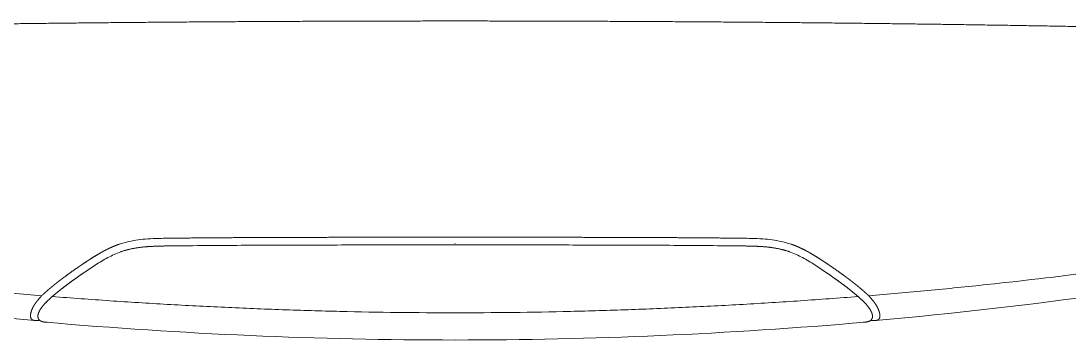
# Model space of a CAD drawing. Extents: x -3709 to 34975, y -230 to 8245.
# Drawn here: x 18238.2 to 18290.2, y 1237.5 to 1253.3 of the extents above; entities that cross this region are included whole.
import ezdxf

# ---------------------------------------------------------------- set-up
doc = ezdxf.new("R2010")
doc.units = 0
doc.layers.get('0').update_dxf_attribs({"color": 9, "lineweight": 9})
doc.layers.add('04', color=9, linetype='Continuous', lineweight=9)

# ---------------------------------------------------------------- blocks, each defined once
blk = doc.blocks.new('p-araba-polo')
blk.add_line((3.45959, 0), (3.45965, 0))
at = {"extrusion": (0, 0, -1)}
blk.add_line((3.45959, 0), (3.45965, 0), dxfattribs=at)
for points, knots in [([(3.48556, 0.2052), (3.48473, 0.21503), (3.48306, 0.23466), (3.47914, 0.27381), (3.47334, 0.32271), (3.46687, 0.36659), (3.46194, 0.39586), (3.45932, 0.41061), (3.45657, 0.4254), (3.4546, 0.43525), (3.45361, 0.44019)], [0, 0, 0, 0, 0.12452, 0.248713, 0.496885, 0.746467, 0.809383, 0.872586, 0.936113, 1, 1, 1, 1]), ([(3.49759, 0.20983), (3.49766, 0.20967), (3.49779, 0.20936), (3.49791, 0.20861), (3.4979, 0.20795), (3.49786, 0.20748)], [0, 0, 0, 0, 0.249881, 0.499707, 1, 1, 1, 1]), ([(3.48804, 0.20746), (3.48762, 0.20711), (3.48676, 0.20639), (3.48596, 0.2056), (3.48556, 0.2052)], [0, 0, 0, 0, 0.499798, 1, 1, 1, 1]), ([(3.49224, 0.20591), (3.49179, 0.2056), (3.49091, 0.20499), (3.48964, 0.20389), (3.48842, 0.20271), (3.48764, 0.20187), (3.48725, 0.20146)], [0, 0, 0, 0, 0.251991, 0.502315, 0.75048, 1, 1, 1, 1]), ([(3.48725, 0.20146), (3.48683, 0.201), (3.4864, 0.20053), (3.48598, 0.20005), (3.48598, 0.20004)], [0, 0, 0, 0, 0.98477, 1, 1, 1, 1]), ([(3.49406, 0), (3.49403, 0.00953), (3.49396, 0.02861), (3.49341, 0.05721), (3.49256, 0.08581), (3.49139, 0.1144), (3.48991, 0.14297), (3.48815, 0.17152), (3.4867, 0.19053), (3.48598, 0.20004)], [0, 0, 0, 0, 0.142857, 0.285713, 0.428571, 0.57143, 0.714285, 0.857141, 1, 1, 1, 1]), ([(3.48598, 0.20004), (3.48598, 0.20003), (3.48598, 0.20002), (3.48598, 0.19998), (3.48598, 0.20001), (3.48598, 0.20003), (3.48598, 0.20004), (3.48598, 0.20004), (3.48598, 0.20004), (3.48598, 0.20004)], [0, 0, 0, 0, 0.339646, 0.501479, 0.627426, 1, 1, 1, 1, 1, 1, 1]), ([(3.47115, 0.18677), (3.47153, 0.18733), (3.4723, 0.18844), (3.47386, 0.19066), (3.47505, 0.1923), (3.47584, 0.1934)], [0, 0, 0, 0, 0.250034, 0.500022, 1, 1, 1, 1]), ([(3.47866, 0.19072), (3.47791, 0.18967), (3.4764, 0.18758), (3.47494, 0.18546), (3.47421, 0.1844)], [0, 0, 0, 0, 0.499955, 1, 1, 1, 1]), ([(3.47421, 0.1844), (3.47289, 0.18244), (3.47025, 0.17855), (3.46653, 0.17254), (3.46472, 0.1682), (3.46382, 0.16604)], [0, 0, 0, 0, 0.334985, 0.668743, 1, 1, 1, 1]), ([(3.45704, 0.13897), (3.45705, 0.14025), (3.45709, 0.14296), (3.45716, 0.14754), (3.45735, 0.15241), (3.45782, 0.15742), (3.4585, 0.16133), (3.45927, 0.16444), (3.45977, 0.16598), (3.46001, 0.16675)], [0, 0, 0, 0, 0.137192, 0.28895, 0.489273, 0.658174, 0.826629, 0.913291, 1, 1, 1, 1]), ([(3.46085, 0.13888), (3.46074, 0.1273), (3.46054, 0.10415), (3.46045, 0.06942), (3.46038, 0.0347), (3.46038, 0.01156), (3.46038, 0)], [0, 0, 0, 0, 0.250071, 0.500208, 0.75029, 1, 1, 1, 1]), ([(3.46085, -0.13888), (3.46074, -0.1273), (3.46054, -0.10415), (3.46045, -0.06942), (3.46038, -0.0347), (3.46038, -0.01156), (3.46038, 0)], [0, 0, 0, 0, 0.250071, 0.500208, 0.75029, 1, 1, 1, 1]), ([(3.49406, 0), (3.49403, -0.00953), (3.49396, -0.02861), (3.49341, -0.05721), (3.49256, -0.08581), (3.49139, -0.1144), (3.48991, -0.14297), (3.48815, -0.17152), (3.4867, -0.19053), (3.48598, -0.20004)], [0, 0, 0, 0, 0.142857, 0.285713, 0.428571, 0.57143, 0.714285, 0.857141, 1, 1, 1, 1]), ([(3.45704, -0.13897), (3.45705, -0.14025), (3.45709, -0.14296), (3.45716, -0.14754), (3.45735, -0.15241), (3.45782, -0.15742), (3.4585, -0.16133), (3.45927, -0.16444), (3.45977, -0.16598), (3.46001, -0.16675)], [0, 0, 0, 0, 0.137192, 0.28895, 0.489273, 0.658174, 0.826629, 0.913291, 1, 1, 1, 1]), ([(3.47421, -0.18439), (3.47289, -0.18244), (3.47025, -0.17855), (3.46653, -0.17254), (3.46472, -0.1682), (3.46382, -0.16603)], [0, 0, 0, 0, 0.334985, 0.668743, 1, 1, 1, 1]), ([(3.47115, -0.18677), (3.47153, -0.18732), (3.4723, -0.18844), (3.47386, -0.19066), (3.47505, -0.1923), (3.47584, -0.19339)], [0, 0, 0, 0, 0.250034, 0.500022, 1, 1, 1, 1]), ([(3.47866, -0.19072), (3.47791, -0.18967), (3.4764, -0.18758), (3.47494, -0.18546), (3.47421, -0.18439)], [0, 0, 0, 0, 0.499955, 1, 1, 1, 1]), ([(3.48598, -0.20004), (3.48598, -0.20003), (3.48598, -0.20001), (3.48598, -0.19998), (3.48598, -0.20001), (3.48598, -0.20003), (3.48598, -0.20004), (3.48598, -0.20004), (3.48598, -0.20004), (3.48598, -0.20004)], [0, 0, 0, 0, 0.339646, 0.501479, 0.627426, 1, 1, 1, 1, 1, 1, 1]), ([(3.48725, -0.20146), (3.48683, -0.20099), (3.4864, -0.20053), (3.48598, -0.20005), (3.48598, -0.20004)], [0, 0, 0, 0, 0.98477, 1, 1, 1, 1]), ([(3.49224, -0.2059), (3.49179, -0.2056), (3.49091, -0.20499), (3.48964, -0.20389), (3.48842, -0.20271), (3.48764, -0.20187), (3.48725, -0.20146)], [0, 0, 0, 0, 0.251991, 0.502315, 0.75048, 1, 1, 1, 1]), ([(3.48556, -0.2052), (3.48473, -0.21503), (3.48306, -0.23466), (3.47914, -0.27381), (3.47334, -0.32271), (3.46687, -0.36658), (3.46194, -0.39586), (3.45932, -0.4106), (3.45657, -0.4254), (3.4546, -0.43525), (3.45361, -0.44019)], [0, 0, 0, 0, 0.12452, 0.248713, 0.496885, 0.746467, 0.809383, 0.872586, 0.936113, 1, 1, 1, 1]), ([(3.48804, -0.20746), (3.48762, -0.2071), (3.48676, -0.20639), (3.48596, -0.2056), (3.48556, -0.2052)], [0, 0, 0, 0, 0.499798, 1, 1, 1, 1]), ([(3.49759, -0.20982), (3.49766, -0.20967), (3.49779, -0.20935), (3.49791, -0.20861), (3.4979, -0.20795), (3.49786, -0.20748)], [0, 0, 0, 0, 0.249881, 0.499707, 1, 1, 1, 1])]:
    blk.add_open_spline(points, degree=3, knots=knots)
for points, degree in [([(3.46378, 0.43934), (3.48058, 0.36359), (3.49096, 0.28622), (3.49788, 0.20867)], 3), ([(3.34932, 0), (3.34934, 0.03673), (3.34943, 0.07346), (3.34961, 0.1102), (3.34988, 0.14692), (3.35025, 0.18364), (3.35071, 0.22034)], 6), ([(3.4938, 0.21061), (3.49272, 0.21033), (3.49164, 0.20987), (3.49062, 0.20932), (3.4897, 0.20873), (3.48884, 0.20811), (3.48804, 0.20746)], 6), ([(3.49629, 0.21078), (3.49596, 0.21085), (3.49558, 0.21088), (3.49516, 0.21087), (3.49471, 0.21082), (3.49426, 0.21073), (3.4938, 0.21061)], 6), ([(3.49759, 0.20983), (3.49747, 0.21005), (3.49733, 0.21026), (3.49714, 0.21044), (3.49691, 0.21059), (3.49662, 0.2107), (3.49629, 0.21078)], 6), ([(3.49788, 0.2087), (3.49786, 0.20894), (3.49782, 0.20918), (3.49777, 0.20941), (3.49769, 0.20962), (3.49759, 0.20983)], 5), ([(3.49786, 0.20747), (3.49788, 0.20773), (3.4979, 0.20799), (3.4979, 0.20823), (3.4979, 0.20847), (3.49788, 0.2087)], 5), ([(3.49788, 0.20874), (3.49794, 0.20803), (3.49794, 0.20729), (3.4979, 0.20651)], 3), ([(3.484, 0.20356), (3.48311, 0.20258), (3.48224, 0.20159), (3.4814, 0.20058), (3.48058, 0.19957), (3.47977, 0.19855)], 5), ([(3.48517, 0.2048), (3.48493, 0.20455), (3.4847, 0.20431), (3.48447, 0.20406), (3.48423, 0.20381), (3.484, 0.20356)], 5), ([(3.48556, 0.2052), (3.48543, 0.20507), (3.4853, 0.20493), (3.48517, 0.2048)], 3), ([(3.48725, 0.20146), (3.48804, 0.20231), (3.48881, 0.20312), (3.48961, 0.2039), (3.49046, 0.20465), (3.49134, 0.20533), (3.49224, 0.20591)], 6), ([(3.49224, 0.20591), (3.49314, 0.20648), (3.49405, 0.20694), (3.49495, 0.20724), (3.49581, 0.20735), (3.49655, 0.20721), (3.49713, 0.20686)], 6), ([(3.49713, 0.20686), (3.49776, 0.20649), (3.49819, 0.20594), (3.49847, 0.20526), (3.49863, 0.20447), (3.49872, 0.20358), (3.49876, 0.20263)], 6), ([(3.49871, 0.20339), (3.50458, 0.13577), (3.50754, 0.06789), (3.50755, 0)], 3), ([(3.47977, 0.19855), (3.47936, 0.19804), (3.47896, 0.19753), (3.47856, 0.19702), (3.47817, 0.1965), (3.47778, 0.19599)], 5), ([(3.47866, 0.19072), (3.48006, 0.19264), (3.48149, 0.19455), (3.48294, 0.19642), (3.48443, 0.19826), (3.48598, 0.20004)], 5), ([(3.48598, 0.20004), (3.48623, 0.20033), (3.48648, 0.20061), (3.48674, 0.2009), (3.48699, 0.20117), (3.48725, 0.20146)], 5), ([(3.47584, 0.1934), (3.47536, 0.19274), (3.47488, 0.19208), (3.47441, 0.19142), (3.47394, 0.19076), (3.47347, 0.1901)], 5), ([(3.47778, 0.19599), (3.47738, 0.19547), (3.47699, 0.19495), (3.47661, 0.19444), (3.47622, 0.19392), (3.47584, 0.1934)], 5), ([(3.47421, 0.1844), (3.47508, 0.18567), (3.47596, 0.18695), (3.47686, 0.18821), (3.47775, 0.18947), (3.47866, 0.19072)], 5), ([(3.47115, 0.18677), (3.47009, 0.18523), (3.46905, 0.18368), (3.46802, 0.18212), (3.467, 0.18055), (3.46599, 0.17894), (3.46502, 0.1773)], 6), ([(3.46502, 0.1773), (3.46454, 0.17648), (3.46406, 0.17565), (3.46359, 0.17481), (3.46314, 0.17395), (3.4627, 0.17309), (3.46227, 0.17221)], 6), ([(3.46227, 0.17221), (3.46185, 0.17133), (3.46144, 0.17044), (3.46105, 0.16953), (3.46068, 0.16862), (3.46034, 0.16769), (3.46001, 0.16675)], 6), ([(3.46085, 0.13888), (3.4609, 0.14349), (3.46097, 0.1481), (3.46105, 0.1527), (3.46137, 0.15728), (3.46228, 0.16178), (3.46382, 0.16604)], 6), ([(3.45704, 0.13897), (3.45675, 0.11579), (3.45669, 0.09264), (3.45663, 0.06948), (3.45657, 0.04631), (3.45657, 0.02316), (3.45656, 0)], 6), ([(3.34932, 0), (3.34934, -0.03673), (3.34943, -0.07346), (3.34961, -0.1102), (3.34988, -0.14692), (3.35025, -0.18364), (3.35071, -0.22033)], 6), ([(3.45704, -0.13897), (3.45675, -0.11579), (3.45669, -0.09264), (3.45663, -0.06948), (3.45657, -0.04631), (3.45657, -0.02316), (3.45656, 0)], 6), ([(3.49871, -0.20339), (3.50458, -0.13577), (3.50754, -0.06788), (3.50755, 0)], 3), ([(3.46085, -0.13888), (3.4609, -0.14349), (3.46097, -0.1481), (3.46105, -0.1527), (3.46137, -0.15728), (3.46228, -0.16177), (3.46382, -0.16603)], 6), ([(3.46227, -0.17221), (3.46185, -0.17133), (3.46144, -0.17044), (3.46105, -0.16953), (3.46068, -0.16862), (3.46034, -0.16769), (3.46001, -0.16675)], 6), ([(3.46502, -0.1773), (3.46454, -0.17648), (3.46406, -0.17565), (3.46359, -0.1748), (3.46314, -0.17395), (3.4627, -0.17309), (3.46227, -0.17221)], 6), ([(3.47115, -0.18677), (3.47009, -0.18523), (3.46905, -0.18368), (3.46802, -0.18212), (3.467, -0.18054), (3.46599, -0.17894), (3.46502, -0.1773)], 6), ([(3.47421, -0.18439), (3.47508, -0.18567), (3.47596, -0.18695), (3.47686, -0.18821), (3.47775, -0.18947), (3.47866, -0.19072)], 5), ([(3.47584, -0.19339), (3.47536, -0.19274), (3.47488, -0.19208), (3.47441, -0.19142), (3.47394, -0.19076), (3.47347, -0.1901)], 5), ([(3.47866, -0.19072), (3.48006, -0.19264), (3.48149, -0.19454), (3.48294, -0.19642), (3.48443, -0.19826), (3.48598, -0.20004)], 5), ([(3.47778, -0.19599), (3.47738, -0.19547), (3.47699, -0.19495), (3.47661, -0.19443), (3.47622, -0.19391), (3.47584, -0.19339)], 5), ([(3.47977, -0.19855), (3.47936, -0.19804), (3.47896, -0.19753), (3.47856, -0.19702), (3.47817, -0.1965), (3.47778, -0.19599)], 5), ([(3.484, -0.20356), (3.48311, -0.20258), (3.48224, -0.20159), (3.4814, -0.20058), (3.48058, -0.19957), (3.47977, -0.19855)], 5), ([(3.48598, -0.20004), (3.48623, -0.20033), (3.48648, -0.20061), (3.48674, -0.2009), (3.48699, -0.20117), (3.48725, -0.20146)], 5), ([(3.48725, -0.20146), (3.48804, -0.2023), (3.48881, -0.20312), (3.48961, -0.2039), (3.49046, -0.20465), (3.49134, -0.20533), (3.49224, -0.2059)], 6), ([(3.49713, -0.20686), (3.49776, -0.20649), (3.49819, -0.20594), (3.49847, -0.20526), (3.49863, -0.20446), (3.49872, -0.20358), (3.49876, -0.20263)], 6), ([(3.48517, -0.2048), (3.48493, -0.20455), (3.4847, -0.20431), (3.48447, -0.20406), (3.48423, -0.20381), (3.484, -0.20356)], 5), ([(3.48556, -0.2052), (3.48543, -0.20507), (3.4853, -0.20493), (3.48517, -0.2048)], 3), ([(3.4938, -0.21061), (3.49272, -0.21032), (3.49164, -0.20987), (3.49062, -0.20932), (3.4897, -0.20873), (3.48884, -0.20811), (3.48804, -0.20746)], 6), ([(3.49224, -0.2059), (3.49314, -0.20647), (3.49405, -0.20694), (3.49495, -0.20724), (3.49581, -0.20735), (3.49655, -0.20721), (3.49713, -0.20686)], 6), ([(3.49786, -0.20747), (3.49788, -0.20773), (3.4979, -0.20798), (3.4979, -0.20823), (3.4979, -0.20847), (3.49788, -0.20869)], 5), ([(3.49788, -0.20874), (3.49794, -0.20803), (3.49794, -0.20729), (3.4979, -0.20651)], 3), ([(3.46378, -0.43934), (3.48058, -0.36359), (3.49096, -0.28622), (3.49788, -0.20867)], 3), ([(3.49629, -0.21077), (3.49596, -0.21085), (3.49558, -0.21088), (3.49516, -0.21087), (3.49471, -0.21082), (3.49426, -0.21073), (3.4938, -0.21061)], 6), ([(3.49759, -0.20982), (3.49747, -0.21005), (3.49733, -0.21026), (3.49714, -0.21044), (3.49691, -0.21059), (3.49662, -0.2107), (3.49629, -0.21077)], 6), ([(3.49788, -0.20869), (3.49786, -0.20894), (3.49782, -0.20918), (3.49777, -0.20941), (3.49769, -0.20962), (3.49759, -0.20982)], 5), ([(3.35071, -0.22033), (3.35118, -0.25703), (3.35174, -0.29371), (3.35239, -0.33035), (3.35313, -0.36695), (3.35395, -0.40345), (3.35485, -0.43975)], 6)]:
    blk.add_open_spline(points, degree=degree)

msp = doc.modelspace()

# ---------------------------------------------------------------- block references
at = {"layer": '04', "xscale": -100, "yscale": 100, "zscale": 100, "rotation": 90}
msp.add_blockref('p-araba-polo', (18259.728, 1588.268), dxfattribs=at)

doc.saveas('drawing.dxf')
